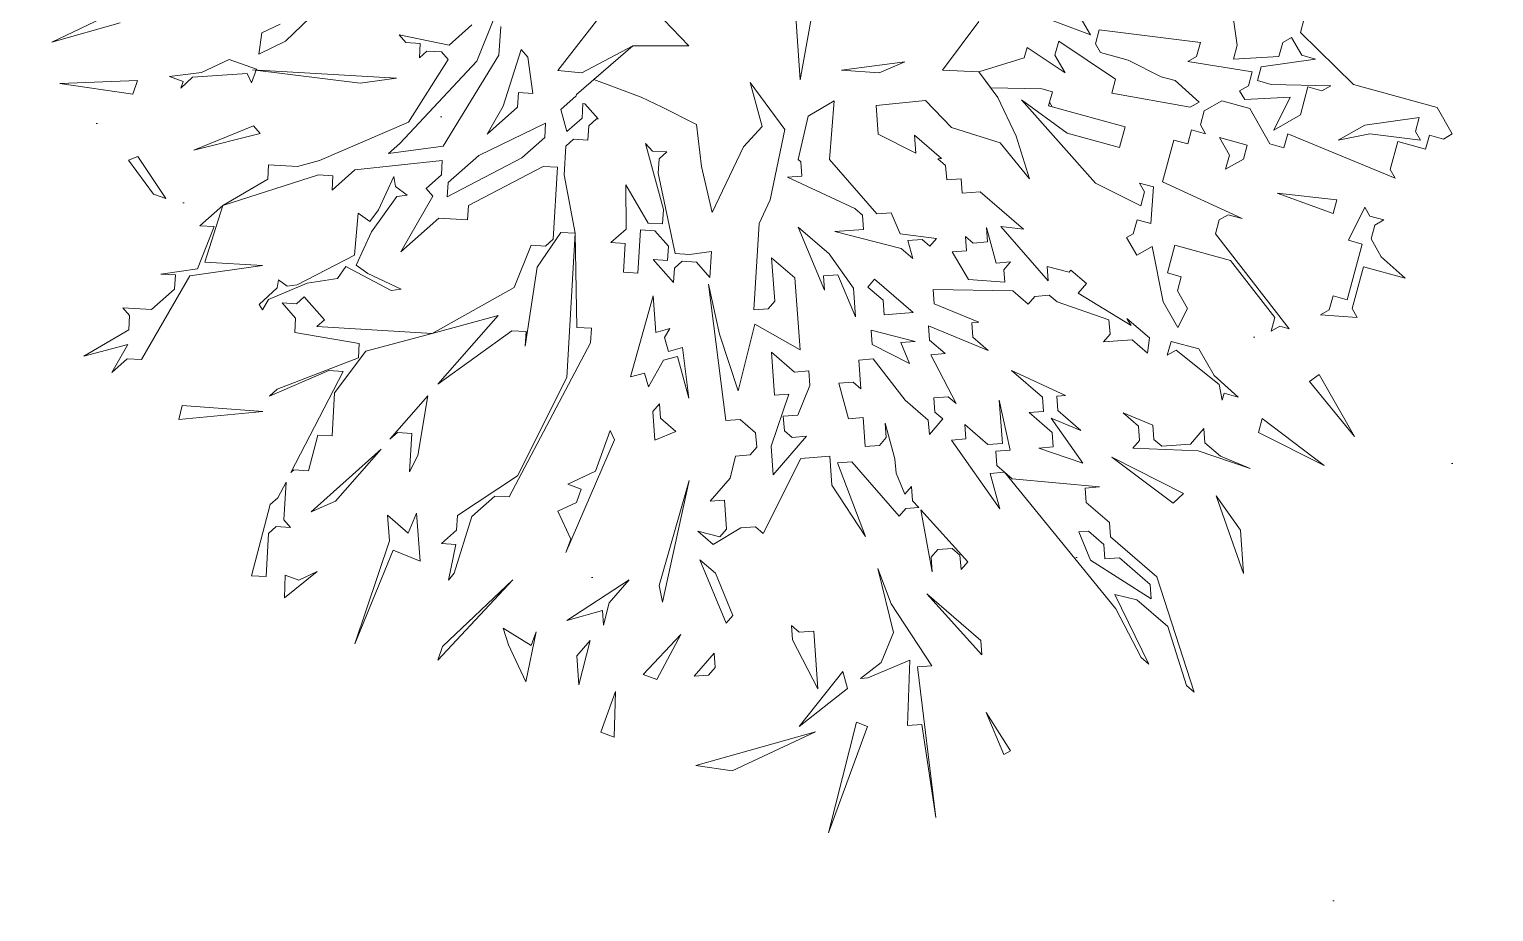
# Model space of a CAD drawing. Header units: millimetres. Extents: x -38151500 to -27467627, y -20617104 to -20349562.
# Drawn here: x -32393783 to -32392596, y -20491915 to -20491200 of the extents above; entities that cross this region are included whole.
import ezdxf

# ---------------------------------------------------------------- set-up
doc = ezdxf.new("R2010")
doc.units = ezdxf.units.MM
doc.header["$MEASUREMENT"] = 0
doc.layers.add('Новый_ГП_озеленение_газон_Ном._пера__74', color=74, linetype='Continuous', lineweight=20)
doc.layers.add('Новый_ГП_озеленение_кустарники_Ном._пера__10', color=7, linetype='Continuous', lineweight=5, true_color=0x616d3a)
pattern_1 = [(37.5, (5709271.23, 0), (-24.0004694, 734.119856), [0, -579.12, 0, -647.7, 0, -619.125]), (7.5, (5709271.2, 0), (674.284925, 1075.23765), [0, -312.42, 0, -521.97, 0, -200.025]), (327.5, (5708802.6, 0), (1186.488555, 2.155777), [0, -190.5, 0, -685.8, 0, -895.35]), (317.5, (5708802.6, 0), (1145.334679, 334.393985), [0, -95.25, 0, -449.58, 0, -514.35])]

msp = doc.modelspace()

# ---------------------------------------------------------------- hatches: boundary and pattern name
at = {"layer": 'Новый_ГП_озеленение_газон_Ном._пера__74', "linetype": 'Continuous', "lineweight": 20}
h = msp.add_hatch(dxfattribs=at)
h.set_pattern_fill('AR_SAND_0005', color=74, style=0, pattern_type=2)
h.set_pattern_definition(pattern_1)
h.paths.add_polyline_path([(-32398350.35, -20497367.72), (-32396559.02, -20498487.23), (-32385931.21, -20481480.46), (-32389482.56, -20479260.77), (-32391580.09, -20482659.05), (-32389868.85, -20483779.86)])
h = msp.add_hatch(dxfattribs=at)
h.set_pattern_fill('AR_SAND_0005', color=74, style=0, pattern_type=2)
h.set_pattern_definition(pattern_1)
h.paths.add_polyline_path([(-32399843.27, -20499759.47), (-32400546.81, -20500886.58), (-32376306.25, -20516314.19), (-32376128.16, -20516022.78), (-32367023.74, -20503608.39), (-32369114.56, -20502301.71, -0.3182453), (-32373938.91, -20505219.97, -0.0136448), (-32376453.02, -20505175.46, 0.258872), (-32380779.38, -20507125.97, -0.3493763), (-32386844.9, -20507972.13, -0.1724048), (-32392006.42, -20500598.54, -0.0780291), (-32392242.85, -20497436.84, -0.2668386), (-32389829.69, -20493744.62, -0.0041241), (-32387722.3, -20492991.46, 0.3045295), (-32386935.14, -20491985.23, -0.0082483), (-32387037.3, -20491100.93), (-32389717.06, -20489426.28), (-32395713.89, -20499021.83), (-32394834.76, -20499571.23), (-32396318.37, -20501945.51)])

# ---------------------------------------------------------------- linework, layer by layer
at = {"layer": 'Новый_ГП_озеленение_кустарники_Ном._пера__10', "color": 77, "lineweight": 5, "true_color": 0x616d3a}
for p, q in [((-32392803.59, -20491213.12), (-32392809.71, -20491168.99)), ((-32393575.13, -20491209.96), (-32393542.11, -20491178.26)), ((-32393313.61, -20491181.14), (-32393354.29, -20491233.58)), ((-32392922.6, -20491204.81), (-32392983.12, -20491182.18)), ((-32393712.47, -20491185.88), (-32393764.78, -20491210.72)), ((-32393764.78, -20491210.72), (-32393709.31, -20491194.98)), ((-32393579.47, -20491196), (-32393594.42, -20491203.09)), ((-32393442.62, -20491213.12), (-32393424.08, -20491196.63)), ((-32393406.22, -20491191.82), (-32393419.95, -20491226.17)), ((-32393248.15, -20491213.55), (-32393275.08, -20491185.63)), ((-32393157.84, -20491241.11), (-32393161.81, -20491186.49)), ((-32393148.88, -20491191.83), (-32393157.84, -20491241.11)), ((-32393012.98, -20491193.94), (-32393042.48, -20491233.45)), ((-32392930.8, -20491190.44), (-32392922.6, -20491204.81)), ((-32392749.19, -20491191.62), (-32392752.28, -20491202.9)), ((-32393594.42, -20491203.09), (-32393596.93, -20491220.31)), ((-32393477.66, -20491211.06), (-32393483.16, -20491204.88)), ((-32393483.16, -20491204.88), (-32393442.62, -20491213.12)), ((-32393402.09, -20491221.36), (-32393400.72, -20491198.01)), ((-32392918.5, -20491211.99), (-32392915.41, -20491200.71)), ((-32392915.41, -20491200.71), (-32392833.34, -20491211.04)), ((-32392759.46, -20491207), (-32392766.65, -20491211.1)), ((-32392751.27, -20491221.37), (-32392759.46, -20491207)), ((-32392752.28, -20491202.9), (-32392709.22, -20491245)), ((-32393596.93, -20491220.31), (-32393575.13, -20491209.96)), ((-32393465.98, -20491211.75), (-32393477.66, -20491211.06)), ((-32393466.67, -20491223.43), (-32393465.98, -20491211.75)), ((-32393460.48, -20491217.93), (-32393466.67, -20491223.43)), ((-32393448.81, -20491218.62), (-32393460.48, -20491217.93)), ((-32393443.31, -20491224.8), (-32393448.81, -20491218.62)), ((-32393384.23, -20491216.55), (-32393398.66, -20491262.58)), ((-32393378.74, -20491222.73), (-32393384.23, -20491216.55)), ((-32393293.59, -20491213.64), (-32393339.26, -20491253.13)), ((-32393334.82, -20491235.5), (-32393293.59, -20491213.64)), ((-32393325.21, -20491240.98), (-32393293.59, -20491213.64)), ((-32393293.59, -20491213.64), (-32393248.15, -20491213.55)), ((-32392976.23, -20491223.49), (-32392973.91, -20491215.03)), ((-32392973.91, -20491215.03), (-32392943.15, -20491235.57)), ((-32392951.34, -20491221.2), (-32392948.26, -20491209.92)), ((-32392948.26, -20491209.92), (-32392902.11, -20491240.74)), ((-32392914.4, -20491219.18), (-32392918.5, -20491211.99)), ((-32392891.84, -20491225.35), (-32392914.4, -20491219.18)), ((-32392833.34, -20491211.04), (-32392836.43, -20491222.32)), ((-32392806.68, -20491224.4), (-32392803.59, -20491213.12)), ((-32392766.65, -20491211.1), (-32392769.74, -20491222.38)), ((-32393620.76, -20491224.76), (-32393643.18, -20491235.4)), ((-32393598.72, -20491232.61), (-32393620.76, -20491224.76)), ((-32393602.65, -20491243.63), (-32393598.72, -20491232.61)), ((-32393419.95, -20491226.17), (-32393482.46, -20491292.81)), ((-32393475.59, -20491275.64), (-32393443.31, -20491224.8)), ((-32393447.43, -20491294.87), (-32393402.09, -20491221.36)), ((-32393374.61, -20491252.27), (-32393378.74, -20491222.73)), ((-32393124.31, -20491233.39), (-32393072.92, -20491226.76)), ((-32393072.92, -20491226.76), (-32393093.9, -20491235.49)), ((-32393013, -20491234.79), (-32392976.23, -20491223.49)), ((-32392943.15, -20491235.57), (-32392951.34, -20491221.2)), ((-32392865.17, -20491238.72), (-32392891.84, -20491225.35)), ((-32392836.43, -20491222.32), (-32392843.61, -20491226.42)), ((-32392843.61, -20491226.42), (-32392791.29, -20491234.67)), ((-32392769.74, -20491222.38), (-32392806.68, -20491224.4)), ((-32392787.2, -20491241.86), (-32392784.11, -20491230.58)), ((-32392784.11, -20491230.58), (-32392739.98, -20491224.46)), ((-32392739.98, -20491224.46), (-32392751.27, -20491221.37)), ((-32393695.11, -20491241.74), (-32393758.06, -20491244.16)), ((-32393758.06, -20491244.16), (-32393699.04, -20491252.76)), ((-32393699.04, -20491252.76), (-32393695.11, -20491241.74)), ((-32393643.18, -20491235.4), (-32393669.15, -20491238.57)), ((-32393669.15, -20491238.57), (-32393658.13, -20491242.5)), ((-32393660.09, -20491248.01), (-32393650.65, -20491238.95)), ((-32393658.13, -20491242.5), (-32393660.09, -20491248.01)), ((-32393650.65, -20491238.95), (-32393606.19, -20491236.15)), ((-32393606.19, -20491236.15), (-32393602.65, -20491243.63)), ((-32393514.75, -20491244.04), (-32393602, -20491233.05)), ((-32393602, -20491233.05), (-32393485.21, -20491239.92)), ((-32393485.21, -20491239.92), (-32393514.75, -20491244.04)), ((-32393354.29, -20491233.58), (-32393334.82, -20491235.5)), ((-32393286.95, -20491255.23), (-32393325.21, -20491240.98)), ((-32393170.45, -20491281.61), (-32393198.53, -20491243.39)), ((-32393198.53, -20491243.39), (-32393188.6, -20491278.95)), ((-32393093.9, -20491235.49), (-32393124.31, -20491233.39)), ((-32393042.48, -20491233.45), (-32393013, -20491234.79)), ((-32393003.42, -20491247.67), (-32393013, -20491234.79)), ((-32393013, -20491234.79), (-32392997.54, -20491255.58)), ((-32392902.11, -20491240.74), (-32392905.2, -20491252.02)), ((-32392853.89, -20491241.8), (-32392865.17, -20491238.72)), ((-32392834.41, -20491259.26), (-32392853.89, -20491241.8)), ((-32392791.29, -20491234.67), (-32392794.38, -20491245.96)), ((-32392775.91, -20491244.95), (-32392787.2, -20491241.86)), ((-32393386.98, -20491263.27), (-32393386.29, -20491251.59)), ((-32393386.29, -20491251.59), (-32393374.61, -20491252.27)), ((-32393339.58, -20491254.33), (-32393351.94, -20491265.32)), ((-32393339.26, -20491253.13), (-32393339.58, -20491254.33)), ((-32393269.92, -20491263.45), (-32393286.95, -20491255.23)), ((-32392961.88, -20491248.64), (-32393003.42, -20491247.67)), ((-32392997.54, -20491255.58), (-32392982.81, -20491286.88)), ((-32392953.42, -20491250.95), (-32392961.88, -20491248.64)), ((-32392955.74, -20491259.42), (-32392953.42, -20491250.95)), ((-32392905.2, -20491252.02), (-32392841.59, -20491263.36)), ((-32392794.38, -20491245.96), (-32392801.57, -20491250.06)), ((-32392801.57, -20491250.06), (-32392797.47, -20491257.24)), ((-32392797.47, -20491257.24), (-32392760.53, -20491255.22)), ((-32392727.69, -20491246.01), (-32392775.91, -20491244.95)), ((-32392760.53, -20491255.22), (-32392773.89, -20491281.89)), ((-32392752.33, -20491269.59), (-32392746.16, -20491247.02)), ((-32392746.16, -20491247.02), (-32392734.87, -20491250.11)), ((-32392734.87, -20491250.11), (-32392727.69, -20491246.01)), ((-32392709.22, -20491245), (-32392641.52, -20491263.53)), ((-32393398.66, -20491262.58), (-32393411.71, -20491285.25)), ((-32393411.71, -20491285.25), (-32393386.98, -20491263.27)), ((-32393351.94, -20491265.32), (-32393347.13, -20491283.19)), ((-32393334.77, -20491272.19), (-32393334.08, -20491260.51)), ((-32393334.08, -20491260.51), (-32393332.62, -20491260.6)), ((-32393332.62, -20491260.6), (-32393321.63, -20491272.96)), ((-32393242.01, -20491277.36), (-32393269.92, -20491263.45)), ((-32393130.31, -20491258.33), (-32393151.43, -20491270.58)), ((-32393134.16, -20491305.85), (-32393130.31, -20491258.33)), ((-32393056.15, -20491257.85), (-32393096.35, -20491261.99)), ((-32393096.35, -20491261.99), (-32393094.62, -20491285.32)), ((-32393035.13, -20491279.73), (-32393056.15, -20491257.85)), ((-32392918.34, -20491324.99), (-32392978.33, -20491257.57)), ((-32392978.33, -20491257.57), (-32392941.39, -20491284.57)), ((-32392956.51, -20491262.24), (-32392955.74, -20491259.42)), ((-32392953.69, -20491263.01), (-32392956.51, -20491262.24)), ((-32392953.69, -20491263.01), (-32392955.74, -20491259.42)), ((-32392955.74, -20491259.42), (-32392953.69, -20491263.01)), ((-32392894.45, -20491279.22), (-32392953.69, -20491263.01)), ((-32392841.59, -20491263.36), (-32392834.41, -20491259.26)), ((-32392830.31, -20491266.45), (-32392833.4, -20491277.73)), ((-32392815.94, -20491258.25), (-32392830.31, -20491266.45)), ((-32392793.37, -20491264.43), (-32392815.94, -20491258.25)), ((-32392776.98, -20491293.17), (-32392793.37, -20491264.43)), ((-32392641.52, -20491263.53), (-32392629.22, -20491285.09)), ((-32393649.62, -20491298.24), (-32393601.18, -20491278.48)), ((-32393601.18, -20491278.48), (-32393595.79, -20491284.76)), ((-32393547.72, -20491306.56), (-32393475.59, -20491275.64)), ((-32393364.31, -20491276.32), (-32393418.57, -20491302.43)), ((-32393364.99, -20491288), (-32393364.31, -20491276.32)), ((-32393347.13, -20491283.19), (-32393334.77, -20491272.19)), ((-32393329.27, -20491278.38), (-32393329.96, -20491290.05)), ((-32393323.09, -20491272.88), (-32393329.27, -20491278.38)), ((-32393321.63, -20491272.96), (-32393323.09, -20491272.88)), ((-32393238.03, -20491311.44), (-32393242.01, -20491277.36)), ((-32393188.6, -20491278.95), (-32393203.83, -20491295.5)), ((-32393151.43, -20491270.58), (-32393159.58, -20491305.77)), ((-32392995.86, -20491292.31), (-32393035.13, -20491279.73)), ((-32392899.08, -20491296.15), (-32392894.45, -20491279.22)), ((-32392833.4, -20491277.73), (-32392829.3, -20491284.92)), ((-32392773.89, -20491281.89), (-32392752.33, -20491269.59)), ((-32392700.01, -20491277.84), (-32392721.57, -20491290.14)), ((-32392655.89, -20491271.73), (-32392700.01, -20491277.84)), ((-32392658.98, -20491283.01), (-32392655.89, -20491271.73)), ((-32393595.79, -20491284.76), (-32393649.62, -20491298.24)), ((-32393383.54, -20491304.48), (-32393364.99, -20491288)), ((-32393341.64, -20491289.37), (-32393347.82, -20491294.86)), ((-32393329.96, -20491290.05), (-32393341.64, -20491289.37)), ((-32393182.11, -20491338.54), (-32393170.45, -20491281.61)), ((-32393094.62, -20491285.32), (-32393064.16, -20491300.66)), ((-32393064.16, -20491300.66), (-32393065.24, -20491286.08)), ((-32393065.24, -20491286.08), (-32393043.31, -20491304.99)), ((-32392982.81, -20491286.88), (-32392971.83, -20491321.45)), ((-32392941.39, -20491284.57), (-32392899.08, -20491296.15)), ((-32392854.95, -20491290.03), (-32392864.22, -20491323.88)), ((-32392843.67, -20491293.11), (-32392854.95, -20491290.03)), ((-32392840.58, -20491281.83), (-32392843.67, -20491293.11)), ((-32392829.3, -20491284.92), (-32392840.58, -20491281.83)), ((-32392809.82, -20491302.38), (-32392818.02, -20491288.01)), ((-32392818.02, -20491288.01), (-32392795.45, -20491294.18)), ((-32392762.61, -20491284.97), (-32392765.69, -20491296.26)), ((-32392675.42, -20491320.96), (-32392762.61, -20491284.97)), ((-32392721.57, -20491290.14), (-32392695.92, -20491285.03)), ((-32392695.92, -20491285.03), (-32392654.88, -20491290.2)), ((-32392673.35, -20491291.21), (-32392679.52, -20491313.77)), ((-32392650.78, -20491297.38), (-32392673.35, -20491291.21)), ((-32392654.88, -20491290.2), (-32392658.98, -20491283.01)), ((-32392647.69, -20491286.1), (-32392650.78, -20491297.38)), ((-32392636.41, -20491289.19), (-32392647.69, -20491286.1)), ((-32392629.22, -20491285.09), (-32392636.41, -20491289.19)), ((-32393702.61, -20491306.42), (-32393694.97, -20491303.24)), ((-32393694.97, -20491303.24), (-32393672.33, -20491337.33)), ((-32393482.46, -20491292.81), (-32393491.74, -20491301.06)), ((-32393491.74, -20491301.06), (-32393447.43, -20491294.87)), ((-32393418.57, -20491302.43), (-32393443.3, -20491324.41)), ((-32393347.82, -20491294.86), (-32393349.19, -20491318.22)), ((-32393268.81, -20491346.38), (-32393283.24, -20491292.8)), ((-32393283.24, -20491292.8), (-32393277.75, -20491298.98)), ((-32393277.75, -20491298.98), (-32393266.07, -20491299.67)), ((-32393266.07, -20491299.67), (-32393272.25, -20491305.16)), ((-32393203.83, -20491295.5), (-32393229.35, -20491348.66)), ((-32392971.83, -20491321.45), (-32392995.86, -20491292.31)), ((-32392812.91, -20491313.66), (-32392809.82, -20491302.38)), ((-32392795.45, -20491294.18), (-32392798.54, -20491305.46)), ((-32392765.69, -20491296.26), (-32392776.98, -20491293.17)), ((-32393682.26, -20491333.78), (-32393702.61, -20491306.42)), ((-32393589.63, -20491321.67), (-32393588.94, -20491309.99)), ((-32393588.94, -20491309.99), (-32393565.58, -20491311.37)), ((-32393565.58, -20491311.37), (-32393547.72, -20491306.56)), ((-32393518.87, -20491314.11), (-32393537.42, -20491330.6)), ((-32393448.11, -20491306.55), (-32393518.87, -20491314.11)), ((-32393448.8, -20491318.23), (-32393448.11, -20491306.55)), ((-32393443.99, -20491336.09), (-32393383.54, -20491304.48)), ((-32393366.36, -20491311.35), (-32393426.81, -20491342.96)), ((-32393354.69, -20491312.04), (-32393366.36, -20491311.35)), ((-32393358.12, -20491370.43), (-32393354.69, -20491312.04)), ((-32393272.25, -20491305.16), (-32393272.94, -20491316.84)), ((-32393229.35, -20491348.66), (-32393238.03, -20491311.44)), ((-32393159.58, -20491305.77), (-32393157.49, -20491307.57)), ((-32393157.49, -20491307.57), (-32393156.63, -20491319.24)), ((-32393095.7, -20491349.92), (-32393134.16, -20491305.85)), ((-32393043.31, -20491304.99), (-32393046.23, -20491305.2)), ((-32393046.23, -20491305.2), (-32393039.96, -20491310.6)), ((-32393039.96, -20491310.6), (-32393039.1, -20491322.27)), ((-32392798.54, -20491305.46), (-32392812.91, -20491313.66)), ((-32392679.52, -20491313.77), (-32392675.42, -20491320.96)), ((-32393548.41, -20491318.23), (-32393626.03, -20491342.97)), ((-32393626.03, -20491342.97), (-32393589.63, -20491321.67)), ((-32393536.73, -20491318.92), (-32393548.41, -20491318.23)), ((-32393537.42, -20491330.6), (-32393536.73, -20491318.92)), ((-32393499.89, -20491346.65), (-32393487.4, -20491319.56)), ((-32393487.4, -20491319.56), (-32393486.11, -20491327.74)), ((-32393461.16, -20491329.22), (-32393448.8, -20491318.23)), ((-32393443.3, -20491324.41), (-32393443.99, -20491336.09)), ((-32393349.19, -20491318.22), (-32393340.26, -20491365.62)), ((-32393299.32, -20491326.36), (-32393281.18, -20491357.37)), ((-32393299.04, -20491362.18), (-32393299.32, -20491326.36)), ((-32393272.94, -20491316.84), (-32393259.19, -20491382.1)), ((-32393156.63, -20491319.24), (-32393168.3, -20491320.1)), ((-32393168.3, -20491320.1), (-32393113.64, -20491345.38)), ((-32393039.1, -20491322.27), (-32393027.43, -20491321.41)), ((-32393027.43, -20491321.41), (-32393026.57, -20491333.07)), ((-32392881.68, -20491343.36), (-32392918.34, -20491324.99)), ((-32392871.4, -20491327.98), (-32392882.69, -20491324.89)), ((-32392882.69, -20491324.89), (-32392878.59, -20491332.07)), ((-32392864.22, -20491323.88), (-32392799.6, -20491353.69)), ((-32393672.33, -20491337.33), (-32393682.26, -20491333.78)), ((-32393484.83, -20491335.91), (-32393505.49, -20491364.28)), ((-32393486.11, -20491327.74), (-32393476.66, -20491334.62)), ((-32393476.66, -20491334.62), (-32393484.83, -20491335.91)), ((-32393481.77, -20491380.74), (-32393455.67, -20491335.4)), ((-32393455.67, -20491335.4), (-32393461.16, -20491329.22)), ((-32393191.17, -20491357.77), (-32393182.11, -20491338.54)), ((-32393026.57, -20491333.07), (-32393011.98, -20491332)), ((-32393011.98, -20491332), (-32392976.74, -20491362.38)), ((-32392878.59, -20491332.07), (-32392881.68, -20491343.36)), ((-32392873.48, -20491357.73), (-32392871.4, -20491327.98)), ((-32392725.72, -20491349.65), (-32392771.25, -20491333.14)), ((-32392771.25, -20491333.14), (-32392722.64, -20491338.36)), ((-32392722.64, -20491338.36), (-32392725.72, -20491349.65)), ((-32393644.58, -20491359.46), (-32393626.03, -20491342.97)), ((-32393626.03, -20491342.97), (-32393640.46, -20491389)), ((-32393519.27, -20491383.19), (-32393516.23, -20491349.22)), ((-32393516.23, -20491349.22), (-32393506.78, -20491356.1)), ((-32393506.78, -20491356.1), (-32393499.89, -20491346.65)), ((-32393426.81, -20491342.96), (-32393427.5, -20491354.64)), ((-32393269.5, -20491358.06), (-32393268.81, -20491346.38)), ((-32393113.64, -20491345.38), (-32393107.37, -20491350.78)), ((-32393107.37, -20491350.78), (-32393106.51, -20491362.45)), ((-32393084.04, -20491349.06), (-32393095.7, -20491349.92)), ((-32393076.91, -20491366.13), (-32393084.04, -20491349.06)), ((-32392810.89, -20491350.6), (-32392818.07, -20491354.7)), ((-32392799.6, -20491353.69), (-32392810.89, -20491350.6)), ((-32392713.43, -20491371.2), (-32392700.07, -20491344.54)), ((-32392700.07, -20491344.54), (-32392695.97, -20491351.72)), ((-32393646.64, -20491394.49), (-32393632.9, -20491360.15)), ((-32393632.9, -20491360.15), (-32393644.58, -20491359.46)), ((-32393450.86, -20491353.26), (-32393481.77, -20491380.74)), ((-32393427.5, -20491354.64), (-32393450.86, -20491353.26)), ((-32393311.4, -20491373.17), (-32393299.04, -20491362.18)), ((-32393287.36, -20491362.87), (-32393289.42, -20491397.9)), ((-32393275.68, -20491363.55), (-32393287.36, -20491362.87)), ((-32393281.18, -20491357.37), (-32393269.5, -20491358.06)), ((-32393195.52, -20491427.69), (-32393191.17, -20491357.77)), ((-32393134.38, -20491382.11), (-32393159.44, -20491360.5)), ((-32393159.44, -20491360.5), (-32393138.05, -20491411.71)), ((-32393106.51, -20491362.45), (-32393129.84, -20491364.18)), ((-32392998.92, -20491389.68), (-32393006.91, -20491360.95)), ((-32393006.91, -20491360.95), (-32393006.05, -20491372.61)), ((-32392976.74, -20491362.38), (-32392995.24, -20491360.08)), ((-32392995.24, -20491360.08), (-32392956.79, -20491404.16)), ((-32392887.85, -20491365.92), (-32392884.76, -20491354.64)), ((-32392884.76, -20491354.64), (-32392873.48, -20491357.73)), ((-32392818.07, -20491354.7), (-32392821.16, -20491365.98)), ((-32392695.97, -20491351.72), (-32392684.69, -20491354.81)), ((-32392691.87, -20491358.91), (-32392694.96, -20491370.19)), ((-32392684.69, -20491354.81), (-32392691.87, -20491358.91)), ((-32393505.49, -20491364.28), (-32393517.98, -20491391.36)), ((-32393351.93, -20491364.93), (-32393371.17, -20491393.1)), ((-32393364.3, -20491375.93), (-32393358.12, -20491370.43)), ((-32393340.26, -20491365.62), (-32393351.93, -20491364.93)), ((-32393347.12, -20491482.4), (-32393340.26, -20491365.62)), ((-32393340.26, -20491365.62), (-32393338.88, -20491441.87)), ((-32393299.72, -20491373.86), (-32393311.4, -20491373.17)), ((-32393301.1, -20491397.22), (-32393299.72, -20491373.86)), ((-32393264.69, -20491375.92), (-32393275.68, -20491363.55)), ((-32393129.84, -20491364.18), (-32393076.05, -20491377.79)), ((-32393047.31, -20491369.8), (-32393076.91, -20491366.13)), ((-32393070.64, -20491371.53), (-32393058.98, -20491370.66)), ((-32393066.65, -20491385.9), (-32393070.64, -20491371.53)), ((-32393058.98, -20491370.66), (-32393052.71, -20491376.07)), ((-32393052.71, -20491376.07), (-32393047.31, -20491369.8)), ((-32393017.71, -20491373.48), (-32393023.98, -20491368.07)), ((-32393023.98, -20491368.07), (-32393023.11, -20491379.74)), ((-32393006.05, -20491372.61), (-32393017.71, -20491373.48)), ((-32392893.24, -20491369), (-32392887.85, -20491365.92)), ((-32392885.04, -20491383.37), (-32392893.24, -20491369)), ((-32392854, -20491375.19), (-32392860.18, -20491397.76)), ((-32392808.87, -20491387.54), (-32392854, -20491375.19)), ((-32392821.16, -20491365.98), (-32392761.37, -20491442.98)), ((-32392714.5, -20491419.43), (-32392702.15, -20491374.29)), ((-32392702.15, -20491374.29), (-32392713.43, -20491371.2)), ((-32392694.96, -20491370.19), (-32392686.77, -20491384.56)), ((-32393565.73, -20491407.24), (-32393519.27, -20491383.19)), ((-32393389.71, -20491409.59), (-32393375.98, -20491375.24)), ((-32393375.98, -20491375.24), (-32393364.3, -20491375.93)), ((-32393260.57, -20491405.46), (-32393277.05, -20491386.91)), ((-32393277.05, -20491386.91), (-32393265.38, -20491387.6)), ((-32393265.38, -20491387.6), (-32393264.69, -20491375.92)), ((-32393259.19, -20491382.1), (-32393247.51, -20491382.79)), ((-32393247.51, -20491382.79), (-32393229.79, -20491380.31)), ((-32393229.79, -20491380.31), (-32393231.03, -20491401.33)), ((-32393162.25, -20491401.77), (-32393181.05, -20491385.56)), ((-32393181.05, -20491385.56), (-32393178.46, -20491420.56)), ((-32393114.72, -20491409.98), (-32393134.38, -20491382.11)), ((-32393076.05, -20491377.79), (-32393066.65, -20491385.9)), ((-32393023.11, -20491379.74), (-32393034.78, -20491380.6)), ((-32393034.78, -20491380.6), (-32393021.39, -20491403.07)), ((-32392872.47, -20491376.2), (-32392885.04, -20491383.37)), ((-32392863.53, -20491421.09), (-32392872.47, -20491376.2)), ((-32392686.77, -20491384.56), (-32392667.29, -20491402.02)), ((-32393676.18, -20491398.62), (-32393646.64, -20491394.49)), ((-32393664.5, -20491399.3), (-32393676.18, -20491398.62)), ((-32393593.74, -20491391.74), (-32393652.82, -20491399.99)), ((-32393640.46, -20491389), (-32393593.74, -20491391.74)), ((-32393526.16, -20491392.64), (-32393533.04, -20491402.1)), ((-32393489.62, -20491412.02), (-32393526.16, -20491392.64)), ((-32393517.98, -20491391.36), (-32393508.53, -20491398.25)), ((-32393508.53, -20491398.25), (-32393481.44, -20491410.74)), ((-32393371.17, -20491393.1), (-32393380.78, -20491456.99)), ((-32393289.42, -20491397.9), (-32393301.1, -20491397.22)), ((-32393259.88, -20491393.78), (-32393260.57, -20491405.46)), ((-32393253.7, -20491388.28), (-32393259.88, -20491393.78)), ((-32393242.02, -20491388.97), (-32393253.7, -20491388.28)), ((-32393231.03, -20491401.33), (-32393242.02, -20491388.97)), ((-32392987.25, -20491388.82), (-32392998.92, -20491389.68)), ((-32392992.65, -20491395.08), (-32392987.25, -20491388.82)), ((-32392991.91, -20491405.08), (-32392992.65, -20491395.08)), ((-32392956.79, -20491404.16), (-32392957.65, -20491392.49)), ((-32392957.65, -20491392.49), (-32392939.72, -20491397.03)), ((-32392939.72, -20491397.03), (-32392938.37, -20491395.46)), ((-32392938.37, -20491395.46), (-32392925.84, -20491406.27)), ((-32392860.18, -20491397.76), (-32392848.89, -20491400.84)), ((-32392772.99, -20491433.74), (-32392808.87, -20491387.54)), ((-32392701.14, -20491392.76), (-32392710.4, -20491426.61)), ((-32392667.29, -20491402.02), (-32392701.14, -20491392.76)), ((-32393652.82, -20491399.99), (-32393691.97, -20491468)), ((-32393665.19, -20491410.98), (-32393664.5, -20491399.3)), ((-32393596.65, -20491423.22), (-32393582.07, -20491409.8)), ((-32393557.56, -20491405.95), (-32393588.96, -20491419.26)), ((-32393582.07, -20491409.8), (-32393580.99, -20491403.35)), ((-32393580.99, -20491403.35), (-32393573.9, -20491408.52)), ((-32393573.9, -20491408.52), (-32393565.73, -20491407.24)), ((-32393533.04, -20491402.1), (-32393557.56, -20491405.95)), ((-32393481.44, -20491410.74), (-32393489.62, -20491412.02)), ((-32393456.35, -20491446.69), (-32393389.71, -20491409.59)), ((-32393218.22, -20491517.35), (-32393232.25, -20491406.95)), ((-32393232.25, -20491406.95), (-32393223.4, -20491447.35)), ((-32393157.93, -20491460.1), (-32393162.25, -20491401.77)), ((-32393138.92, -20491400.04), (-32393127.25, -20491399.18)), ((-32393138.05, -20491411.71), (-32393138.92, -20491400.04)), ((-32393127.25, -20491399.18), (-32393112.99, -20491433.31)), ((-32393112.99, -20491433.31), (-32393114.72, -20491409.98)), ((-32393097.65, -20491402.85), (-32393103.05, -20491409.12)), ((-32393103.05, -20491409.12), (-32393090.52, -20491419.92)), ((-32393066.33, -20491429.86), (-32393097.65, -20491402.85)), ((-32393021.39, -20491403.07), (-32392991.91, -20491405.08)), ((-32392925.84, -20491406.27), (-32392932.59, -20491414.1)), ((-32392848.89, -20491400.84), (-32392851.98, -20491412.13)), ((-32393683.73, -20491427.47), (-32393665.19, -20491410.98)), ((-32393588.96, -20491419.26), (-32393593.72, -20491427.59)), ((-32393566.95, -20491434.33), (-32393577.94, -20491421.97)), ((-32393577.94, -20491421.97), (-32393566.26, -20491422.65)), ((-32393566.26, -20491422.65), (-32393560.08, -20491417.16)), ((-32393560.08, -20491417.16), (-32393543.59, -20491435.71)), ((-32393277.14, -20491416.23), (-32393295.36, -20491481.97)), ((-32393274.98, -20491445.98), (-32393277.14, -20491416.23)), ((-32393178.46, -20491420.56), (-32393183.86, -20491426.83)), ((-32393090.52, -20491419.92), (-32393089.66, -20491431.59)), ((-32392985.52, -20491412.15), (-32393050.12, -20491411.07)), ((-32393050.12, -20491411.07), (-32393049.26, -20491422.73)), ((-32392972.99, -20491422.95), (-32392985.52, -20491412.15)), ((-32392967.59, -20491416.69), (-32392972.99, -20491422.95)), ((-32392955.93, -20491415.83), (-32392967.59, -20491416.69)), ((-32392949.66, -20491421.23), (-32392955.93, -20491415.83)), ((-32392907.53, -20491435.71), (-32392949.66, -20491421.23)), ((-32392932.59, -20491414.1), (-32392889.6, -20491440.24)), ((-32392851.58, -20491442.05), (-32392863.53, -20491421.09)), ((-32392851.98, -20491412.13), (-32392843.78, -20491426.5)), ((-32392728.87, -20491427.62), (-32392725.78, -20491416.34)), ((-32392725.78, -20491416.34), (-32392714.5, -20491419.43)), ((-32393701.59, -20491432.28), (-32393707.09, -20491426.1)), ((-32393707.09, -20491426.1), (-32393683.73, -20491427.47)), ((-32393702.28, -20491443.96), (-32393701.59, -20491432.28)), ((-32393593.72, -20491427.59), (-32393596.65, -20491423.22)), ((-32393567.64, -20491446.01), (-32393566.95, -20491434.33)), ((-32393402.76, -20491432.26), (-32393456.35, -20491446.69)), ((-32393451.61, -20491487.98), (-32393402.76, -20491432.26)), ((-32393183.86, -20491426.83), (-32393195.52, -20491427.69)), ((-32393089.66, -20491431.59), (-32393066.33, -20491429.86)), ((-32393049.26, -20491422.73), (-32393012.96, -20491437.64)), ((-32392843.78, -20491426.5), (-32392851.58, -20491442.05)), ((-32392776.08, -20491445.02), (-32392772.99, -20491433.74)), ((-32392736.05, -20491431.72), (-32392728.87, -20491427.62)), ((-32392706.3, -20491433.8), (-32392736.05, -20491431.72)), ((-32392710.4, -20491426.61), (-32392706.3, -20491433.8)), ((-32393738.69, -20491465.26), (-32393702.28, -20491443.96)), ((-32393515.43, -20491454.94), (-32393567.64, -20491446.01)), ((-32393543.59, -20491435.71), (-32393549.77, -20491441.2)), ((-32393549.77, -20491441.2), (-32393456.35, -20491446.69)), ((-32393391.77, -20491444.62), (-32393451.61, -20491487.98)), ((-32393380.09, -20491445.31), (-32393391.77, -20491444.62)), ((-32393380.78, -20491456.99), (-32393380.09, -20491445.31)), ((-32393338.88, -20491441.87), (-32393327.2, -20491442.56)), ((-32393327.2, -20491442.56), (-32393327.88, -20491454.24)), ((-32393263.7, -20491442.86), (-32393274.98, -20491445.98)), ((-32393267.78, -20491450.06), (-32393263.7, -20491442.86)), ((-32393208.28, -20491493.15), (-32393194.66, -20491439.36)), ((-32393194.66, -20491439.36), (-32393157.93, -20491460.1)), ((-32393064.6, -20491453.19), (-32393100.46, -20491444.12)), ((-32393100.46, -20491444.12), (-32393099.6, -20491455.78)), ((-32393005.4, -20491460.54), (-32393053.8, -20491440.66)), ((-32393053.8, -20491440.66), (-32393052.93, -20491452.33)), ((-32393012.96, -20491437.64), (-32393018.8, -20491438.07)), ((-32393018.8, -20491438.07), (-32393017.93, -20491449.74)), ((-32392906.67, -20491447.37), (-32392907.53, -20491435.71)), ((-32392889.6, -20491440.24), (-32392892.95, -20491434.63)), ((-32392892.95, -20491434.63), (-32392874.68, -20491450.38)), ((-32392768.9, -20491440.93), (-32392776.08, -20491445.02)), ((-32392761.37, -20491442.98), (-32392768.9, -20491440.93)), ((-32393702.97, -20491455.64), (-32393738.69, -20491465.26)), ((-32393716.02, -20491478.31), (-32393702.97, -20491455.64)), ((-32393516.11, -20491466.62), (-32393515.43, -20491454.94)), ((-32393456.35, -20491446.69), (-32393509.93, -20491461.12)), ((-32393327.88, -20491454.24), (-32393393.82, -20491579.27)), ((-32393264.65, -20491461.33), (-32393267.78, -20491450.06)), ((-32393253.38, -20491458.21), (-32393264.65, -20491461.33)), ((-32393248.09, -20491499.23), (-32393253.38, -20491458.21)), ((-32393223.4, -20491447.35), (-32393208.28, -20491493.15)), ((-32393099.6, -20491455.78), (-32393069.14, -20491471.13)), ((-32393076.27, -20491454.06), (-32393064.6, -20491453.19)), ((-32393069.14, -20491471.13), (-32393076.27, -20491454.06)), ((-32393052.93, -20491452.33), (-32393040.4, -20491463.13)), ((-32393017.93, -20491449.74), (-32393005.4, -20491460.54)), ((-32392912.07, -20491453.64), (-32392906.67, -20491447.37)), ((-32392888.74, -20491451.91), (-32392912.07, -20491453.64)), ((-32392876.21, -20491462.71), (-32392888.74, -20491451.91)), ((-32392874.68, -20491450.38), (-32392876.21, -20491462.71)), ((-32392860.23, -20491464.45), (-32392857.14, -20491453.16)), ((-32392857.14, -20491453.16), (-32392834.58, -20491459.34)), ((-32393703.65, -20491467.32), (-32393716.02, -20491478.31)), ((-32393691.97, -20491468), (-32393703.65, -20491467.32)), ((-32393582.06, -20491492.04), (-32393516.11, -20491466.62)), ((-32393509.93, -20491461.12), (-32393535.34, -20491494.78)), ((-32393280.96, -20491490.12), (-32393268.73, -20491468.53)), ((-32393268.73, -20491468.53), (-32393257.46, -20491465.41)), ((-32393257.46, -20491465.41), (-32393248.09, -20491499.23)), ((-32393181.27, -20491461.83), (-32393178.68, -20491496.83)), ((-32393162.47, -20491478.03), (-32393181.27, -20491461.83)), ((-32393098.74, -20491467.45), (-32393110.4, -20491468.31)), ((-32393110.4, -20491468.31), (-32393108.68, -20491491.65)), ((-32393072.81, -20491500.72), (-32393098.74, -20491467.45)), ((-32393040.4, -20491463.13), (-32393052.07, -20491464)), ((-32393052.07, -20491464), (-32393031.55, -20491503.54)), ((-32392853.05, -20491460.35), (-32392860.23, -20491464.45)), ((-32392818.18, -20491488.08), (-32392853.05, -20491460.35)), ((-32392834.58, -20491459.34), (-32392822.28, -20491480.9)), ((-32393540.15, -20491476.92), (-32393588.24, -20491497.53)), ((-32393570.79, -20491559.5), (-32393528.48, -20491477.61)), ((-32393528.48, -20491477.61), (-32393540.15, -20491476.92)), ((-32393295.36, -20491481.97), (-32393284.08, -20491478.85)), ((-32393284.08, -20491478.85), (-32393280.96, -20491490.12)), ((-32393150.81, -20491477.17), (-32393162.47, -20491478.03)), ((-32393149.94, -20491488.84), (-32393150.81, -20491477.17)), ((-32392961.55, -20491498.36), (-32392986.61, -20491476.75)), ((-32392986.61, -20491476.75), (-32392942.88, -20491496.97)), ((-32392822.28, -20491480.9), (-32392802.8, -20491498.36)), ((-32392744.92, -20491485.59), (-32392737.12, -20491479.94)), ((-32392737.12, -20491479.94), (-32392708.43, -20491530.24)), ((-32393588.24, -20491497.53), (-32393582.06, -20491492.04)), ((-32393386.96, -20491562.1), (-32393347.12, -20491482.4)), ((-32393159.88, -20491513.03), (-32393149.94, -20491488.84)), ((-32393114.94, -20491486.25), (-32393126.61, -20491487.11)), ((-32393126.61, -20491487.11), (-32393118.62, -20491515.85)), ((-32393108.68, -20491491.65), (-32393114.94, -20491486.25)), ((-32392815.63, -20491500.91), (-32392818.18, -20491488.08)), ((-32392708.43, -20491530.24), (-32392744.92, -20491485.59)), ((-32393661.58, -20491516.41), (-32393659, -20491505.1)), ((-32393659, -20491505.1), (-32393593.6, -20491510.03)), ((-32393535.34, -20491494.78), (-32393537.4, -20491529.82)), ((-32393490.69, -20491532.56), (-32393459.75, -20491497.27)), ((-32393459.75, -20491497.27), (-32393468.02, -20491545.61)), ((-32393277.41, -20491510), (-32393272.01, -20491503.74)), ((-32393272.01, -20491503.74), (-32393271.15, -20491515.4)), ((-32393167.01, -20491495.97), (-32393181.49, -20491538.09)), ((-32393178.68, -20491496.83), (-32393167.01, -20491495.97)), ((-32393054.02, -20491516.93), (-32393072.81, -20491500.72)), ((-32393037.81, -20491498.13), (-32393049.48, -20491499)), ((-32393049.48, -20491499), (-32393048.62, -20491510.66)), ((-32393031.55, -20491503.54), (-32393037.81, -20491498.13)), ((-32392993.96, -20491535.95), (-32392996.55, -20491500.95)), ((-32392996.55, -20491500.95), (-32392987.69, -20491541.35)), ((-32392960.69, -20491510.02), (-32392961.55, -20491498.36)), ((-32392942.88, -20491496.97), (-32392949.88, -20491497.49)), ((-32392949.88, -20491497.49), (-32392949.02, -20491509.16)), ((-32392814.09, -20491495.27), (-32392815.63, -20491500.91)), ((-32392802.8, -20491498.36), (-32392814.09, -20491495.27)), ((-32393593.6, -20491510.03), (-32393661.58, -20491516.41)), ((-32393275.69, -20491533.33), (-32393277.41, -20491510)), ((-32393271.15, -20491515.4), (-32393258.62, -20491526.21)), ((-32393206.55, -20491516.49), (-32393218.22, -20491517.35)), ((-32393194.02, -20491527.29), (-32393206.55, -20491516.49)), ((-32393171.55, -20491513.9), (-32393159.88, -20491513.03)), ((-32393170.69, -20491525.56), (-32393171.55, -20491513.9)), ((-32393118.62, -20491515.85), (-32393106.95, -20491514.98)), ((-32393106.95, -20491514.98), (-32393105.22, -20491538.31)), ((-32393053.16, -20491528.6), (-32393054.02, -20491516.93)), ((-32393042.35, -20491516.07), (-32393053.16, -20491528.6)), ((-32393048.62, -20491510.66), (-32393042.35, -20491516.07)), ((-32392972.35, -20491510.89), (-32392960.69, -20491510.02)), ((-32392953.56, -20491527.09), (-32392972.35, -20491510.89)), ((-32392930.22, -20491525.36), (-32392954.42, -20491515.42)), ((-32392954.42, -20491515.42), (-32392928.71, -20491551.87)), ((-32392949.02, -20491509.16), (-32392930.22, -20491525.36)), ((-32392883.56, -20491521.91), (-32392896.09, -20491511.11)), ((-32392896.09, -20491511.11), (-32392871.89, -20491521.05)), ((-32392786.41, -20491527.1), (-32392783.32, -20491515.81)), ((-32392783.32, -20491515.81), (-32392733.08, -20491553.82)), ((-32393549.08, -20491529.13), (-32393556.64, -20491557.99)), ((-32393537.4, -20491529.82), (-32393549.08, -20491529.13)), ((-32393484.51, -20491527.07), (-32393490.69, -20491532.56)), ((-32393472.83, -20491527.75), (-32393484.51, -20491527.07)), ((-32393474.66, -20491558.9), (-32393472.83, -20491527.75)), ((-32393323.93, -20491558.36), (-32393311.98, -20491525.36)), ((-32393311.98, -20491525.36), (-32393308.47, -20491532.86)), ((-32393258.62, -20491526.21), (-32393275.69, -20491533.33)), ((-32393193.16, -20491538.96), (-32393194.02, -20491527.29)), ((-32393164.42, -20491530.97), (-32393170.69, -20491525.56)), ((-32393088.16, -20491531.19), (-32393089.02, -20491519.52)), ((-32393089.02, -20491519.52), (-32393081.03, -20491548.25)), ((-32393023.56, -20491532.27), (-32393024.42, -20491520.6)), ((-32393024.42, -20491520.6), (-32393005.63, -20491536.81)), ((-32392952.69, -20491538.76), (-32392953.56, -20491527.09)), ((-32392882.69, -20491533.58), (-32392883.56, -20491521.91)), ((-32392871.89, -20491521.05), (-32392871.03, -20491532.71)), ((-32392841.43, -20491536.39), (-32392830.63, -20491523.86)), ((-32392830.63, -20491523.86), (-32392829.76, -20491535.53)), ((-32392733.08, -20491553.82), (-32392786.41, -20491527.1)), ((-32393554.48, -20491591.22), (-32393497.62, -20491540.47)), ((-32393497.62, -20491540.47), (-32393534.65, -20491582.71)), ((-32393308.47, -20491532.86), (-32393347.83, -20491624.36)), ((-32393198.56, -20491545.22), (-32393193.16, -20491538.96)), ((-32393181.49, -20491538.09), (-32393179.76, -20491561.43)), ((-32393179.76, -20491561.43), (-32393152.75, -20491530.1)), ((-32393152.75, -20491530.1), (-32393164.42, -20491530.97)), ((-32393105.22, -20491538.31), (-32393093.56, -20491537.45)), ((-32393093.56, -20491537.45), (-32393088.16, -20491531.19)), ((-32393035.22, -20491533.13), (-32393023.56, -20491532.27)), ((-32392995.91, -20491588.88), (-32393035.22, -20491533.13)), ((-32393005.63, -20491536.81), (-32392993.96, -20491535.95)), ((-32392987.69, -20491541.35), (-32392999.36, -20491542.21)), ((-32392964.36, -20491539.62), (-32392952.69, -20491538.76)), ((-32392928.71, -20491551.87), (-32392964.36, -20491539.62)), ((-32392888.1, -20491539.84), (-32392882.69, -20491533.58)), ((-32392835.16, -20491541.79), (-32392888.1, -20491539.84)), ((-32392871.03, -20491532.71), (-32392864.76, -20491538.12)), ((-32392864.76, -20491538.12), (-32392841.43, -20491536.39)), ((-32392829.76, -20491535.53), (-32392817.23, -20491546.33)), ((-32393468.02, -20491545.61), (-32393474.66, -20491558.9)), ((-32393214.76, -20491564.02), (-32393210.22, -20491546.09)), ((-32393210.22, -20491546.09), (-32393198.56, -20491545.22)), ((-32393157.29, -20491548.03), (-32393187.98, -20491608.96)), ((-32393133.96, -20491546.31), (-32393157.29, -20491548.03)), ((-32393132.23, -20491569.64), (-32393133.96, -20491546.31)), ((-32393116.03, -20491550.85), (-32393127.69, -20491551.71)), ((-32393127.69, -20491551.71), (-32393104.93, -20491611.23)), ((-32393077.57, -20491594.92), (-32393116.03, -20491550.85)), ((-32393081.03, -20491548.25), (-32393080.16, -20491559.92)), ((-32392999.36, -20491542.21), (-32392998.5, -20491553.88)), ((-32392855.48, -20491584.35), (-32392905.16, -20491546.97)), ((-32392905.16, -20491546.97), (-32392847.14, -20491576.38)), ((-32392793.04, -20491556.27), (-32392835.16, -20491541.79)), ((-32392817.23, -20491546.33), (-32392793.04, -20491556.27)), ((-32393568.31, -20491557.3), (-32393570.79, -20491559.5)), ((-32393556.64, -20491557.99), (-32393568.31, -20491557.3)), ((-32393435.73, -20491594.39), (-32393386.96, -20491562.1)), ((-32393346.4, -20491568.89), (-32393323.93, -20491558.36)), ((-32393230.97, -20491582.81), (-32393214.76, -20491564.02)), ((-32393080.16, -20491559.92), (-32393073.04, -20491576.99)), ((-32392992.23, -20491559.28), (-32393003.9, -20491560.14)), ((-32393003.9, -20491560.14), (-32392995.91, -20491588.88)), ((-32392998.5, -20491553.88), (-32392992.23, -20491559.28)), ((-32392992.23, -20491559.28), (-32392985.97, -20491564.68)), ((-32392901.93, -20491669.9), (-32392992.23, -20491559.28)), ((-32392985.97, -20491564.68), (-32392915.1, -20491571.17)), ((-32393581.37, -20491579.97), (-32393574.75, -20491567.17)), ((-32393574.75, -20491567.17), (-32393576.56, -20491597.83)), ((-32393335.4, -20491572.87), (-32393346.4, -20491568.89)), ((-32393339.38, -20491583.87), (-32393335.4, -20491572.87)), ((-32393272.33, -20491650.94), (-32393247.81, -20491565.8)), ((-32393247.81, -20491565.8), (-32393269.49, -20491664.42)), ((-32393104.93, -20491611.23), (-32393132.23, -20491569.64)), ((-32393073.04, -20491576.99), (-32393067.63, -20491570.72)), ((-32393067.63, -20491570.72), (-32393066.77, -20491582.39)), ((-32392915.1, -20491571.17), (-32392926.77, -20491572.03)), ((-32392926.77, -20491572.03), (-32392925.91, -20491583.7)), ((-32392847.14, -20491576.38), (-32392855.48, -20491584.35)), ((-32393602.66, -20491643.17), (-32393587.55, -20491585.47)), ((-32393587.55, -20491585.47), (-32393581.37, -20491579.97)), ((-32393534.65, -20491582.71), (-32393554.48, -20491591.22)), ((-32393405.5, -20491578.58), (-32393424.05, -20491595.07)), ((-32393393.82, -20491579.27), (-32393405.5, -20491578.58)), ((-32393354.37, -20491590.88), (-32393339.38, -20491583.87)), ((-32393219.3, -20491581.95), (-32393230.97, -20491582.81)), ((-32393217.57, -20491605.28), (-32393219.3, -20491581.95)), ((-32393072.17, -20491588.66), (-32393077.57, -20491594.92)), ((-32393061.8, -20491587.89), (-32393072.17, -20491588.66)), ((-32393066.77, -20491582.39), (-32393061.8, -20491587.89)), ((-32392925.91, -20491583.7), (-32392907.11, -20491599.9)), ((-32392798.39, -20491641.23), (-32392820.64, -20491578.36)), ((-32392820.64, -20491578.36), (-32392800.98, -20491606.23)), ((-32393576.56, -20491597.83), (-32393571.06, -20491604.01)), ((-32393490.94, -20491614.86), (-32393492.46, -20491593.99)), ((-32393492.46, -20491593.99), (-32393475.66, -20491608.5)), ((-32393475.66, -20491608.5), (-32393468.98, -20491592.28)), ((-32393468.98, -20491592.28), (-32393466.13, -20491631.41)), ((-32393424.05, -20491595.07), (-32393438.47, -20491641.1)), ((-32393436.41, -20491606.06), (-32393435.73, -20491594.39)), ((-32393343.84, -20491613.36), (-32393354.37, -20491590.88)), ((-32393050.79, -20491639.86), (-32393060.15, -20491589.72)), ((-32393060.15, -20491589.72), (-32393022.05, -20491631.87)), ((-32392907.11, -20491599.9), (-32392906.25, -20491611.57)), ((-32393588.92, -20491608.82), (-32393590.98, -20491643.86)), ((-32393582.74, -20491603.33), (-32393588.92, -20491608.82)), ((-32393571.06, -20491604.01), (-32393582.74, -20491603.33)), ((-32393448.78, -20491617.06), (-32393436.41, -20491606.06)), ((-32393228.38, -20491617.81), (-32393240.91, -20491607.01)), ((-32393240.91, -20491607.01), (-32393222.98, -20491611.55)), ((-32393205.91, -20491604.42), (-32393228.38, -20491617.81)), ((-32393222.98, -20491611.55), (-32393217.57, -20491605.28)), ((-32393194.24, -20491603.56), (-32393205.91, -20491604.42)), ((-32393187.98, -20491608.96), (-32393194.24, -20491603.56)), ((-32392924.18, -20491607.03), (-32392931.96, -20491607.61)), ((-32392931.96, -20491607.61), (-32392922.45, -20491630.36)), ((-32392911.65, -20491617.83), (-32392924.18, -20491607.03)), ((-32392906.25, -20491611.57), (-32392868.66, -20491643.98)), ((-32392800.98, -20491606.23), (-32392798.39, -20491641.23)), ((-32393518.97, -20491698.21), (-32393490.94, -20491614.86)), ((-32393487.76, -20491622.5), (-32393518.97, -20491698.21)), ((-32393466.13, -20491631.41), (-32393487.76, -20491622.5)), ((-32393437.1, -20491617.74), (-32393448.78, -20491617.06)), ((-32393442.99, -20491646.69), (-32393437.1, -20491617.74)), ((-32393347.83, -20491624.36), (-32393343.84, -20491613.36)), ((-32393046.25, -20491621.93), (-32393051.65, -20491628.19)), ((-32393034.58, -20491621.07), (-32393046.25, -20491621.93)), ((-32393028.32, -20491626.47), (-32393034.58, -20491621.07)), ((-32392910.79, -20491629.5), (-32392911.65, -20491617.83)), ((-32393217.79, -20491681.55), (-32393239.18, -20491630.34)), ((-32393239.18, -20491630.34), (-32393226.65, -20491641.15)), ((-32393051.65, -20491628.19), (-32393050.79, -20491639.86)), ((-32393027.45, -20491638.13), (-32393028.32, -20491626.47)), ((-32393022.05, -20491631.87), (-32393027.45, -20491638.13)), ((-32392922.45, -20491630.36), (-32392873.2, -20491661.91)), ((-32392899.12, -20491628.64), (-32392910.79, -20491629.5)), ((-32392874.06, -20491650.24), (-32392899.12, -20491628.64)), ((-32393590.98, -20491643.86), (-32393602.66, -20491643.17)), ((-32393549.47, -20491639.59), (-32393575.92, -20491661.12)), ((-32393575.92, -20491661.12), (-32393575.45, -20491642.63)), ((-32393575.45, -20491642.63), (-32393564.45, -20491646.61)), ((-32393564.45, -20491646.61), (-32393549.47, -20491639.59)), ((-32393390.92, -20491646.46), (-32393451.8, -20491711.5)), ((-32393447.82, -20491700.51), (-32393390.92, -20491646.46)), ((-32393438.47, -20491641.1), (-32393442.99, -20491646.69)), ((-32393346.99, -20491679.38), (-32393296.65, -20491646.33)), ((-32393296.65, -20491646.33), (-32393312.85, -20491665.12)), ((-32393226.65, -20491641.15), (-32393212.39, -20491675.28)), ((-32393082.33, -20491689.12), (-32393094.97, -20491637.27)), ((-32393094.97, -20491637.27), (-32393084.06, -20491665.78)), ((-32392868.66, -20491643.98), (-32392838.37, -20491737.48)), ((-32393269.49, -20491664.42), (-32393272.33, -20491650.94)), ((-32393010.61, -20491707.27), (-32393055.32, -20491657.79)), ((-32393055.32, -20491657.79), (-32393011.47, -20491695.6)), ((-32392884.86, -20491662.77), (-32392902.79, -20491658.24)), ((-32392902.79, -20491658.24), (-32392875.14, -20491714.84)), ((-32392873.2, -20491661.91), (-32392874.06, -20491650.24)), ((-32393318.26, -20491671.39), (-32393346.99, -20491679.38)), ((-32393317.39, -20491683.05), (-32393318.26, -20491671.39)), ((-32393312.85, -20491665.12), (-32393317.39, -20491683.05)), ((-32393084.06, -20491665.78), (-32393051.01, -20491716.13)), ((-32392881.41, -20491709.44), (-32392901.93, -20491669.9)), ((-32392859.8, -20491684.38), (-32392884.86, -20491662.77)), ((-32393212.39, -20491675.28), (-32393217.79, -20491681.55)), ((-32393164, -20491695.16), (-32393164.86, -20491683.5)), ((-32393164.86, -20491683.5), (-32393158.6, -20491688.9)), ((-32393394.47, -20491699.05), (-32393398.8, -20491685.7)), ((-32393398.8, -20491685.7), (-32393375.98, -20491699.53)), ((-32393371.99, -20491688.53), (-32393380.43, -20491729.02)), ((-32393375.98, -20491699.53), (-32393371.99, -20491688.53)), ((-32393339, -20491708.11), (-32393328.2, -20491695.58)), ((-32393328.2, -20491695.58), (-32393337.27, -20491731.45)), ((-32393285.22, -20491723.22), (-32393254.78, -20491690.7)), ((-32393254.78, -20491690.7), (-32393274.22, -20491727.21)), ((-32393143.48, -20491734.7), (-32393164, -20491695.16)), ((-32393158.6, -20491688.9), (-32393146.93, -20491688.03)), ((-32393146.93, -20491688.03), (-32393143.48, -20491734.7)), ((-32393092.27, -20491713.31), (-32393082.33, -20491689.12)), ((-32393011.47, -20491695.6), (-32393010.61, -20491707.27)), ((-32392844.63, -20491732.08), (-32392859.8, -20491684.38)), ((-32393451.8, -20491711.5), (-32393447.82, -20491700.51)), ((-32393380.43, -20491729.02), (-32393394.47, -20491699.05)), ((-32393243.94, -20491724.54), (-32393227.73, -20491705.74)), ((-32393227.73, -20491705.74), (-32393226.87, -20491717.41)), ((-32393337.27, -20491731.45), (-32393339, -20491708.11)), ((-32393226.87, -20491717.41), (-32393232.27, -20491723.68)), ((-32393108.91, -20491726.28), (-32393092.27, -20491713.31)), ((-32393068.94, -20491711.59), (-32393103.08, -20491725.85)), ((-32393070.89, -20491764.52), (-32393068.94, -20491711.59)), ((-32393051.01, -20491716.13), (-32393062.67, -20491716.99)), ((-32393062.67, -20491716.99), (-32393047.78, -20491839.06)), ((-32392875.14, -20491714.84), (-32392881.41, -20491709.44)), ((-32393274.22, -20491727.21), (-32393285.22, -20491723.22)), ((-32393232.27, -20491723.68), (-32393243.94, -20491724.54)), ((-32393158.82, -20491765.16), (-32393123.32, -20491720.59)), ((-32393123.32, -20491720.59), (-32393119.62, -20491734.62)), ((-32393103.08, -20491725.85), (-32393108.91, -20491726.28)), ((-32393319.61, -20491769.99), (-32393307.66, -20491736.99)), ((-32393307.66, -20491736.99), (-32393308.61, -20491773.97)), ((-32393119.62, -20491734.62), (-32393158.82, -20491765.16)), ((-32392838.37, -20491737.48), (-32392844.63, -20491732.08)), ((-32392992.9, -20491788.07), (-32393007.15, -20491753.94)), ((-32393007.15, -20491753.94), (-32392987.45, -20491784.93)), ((-32393134.84, -20491851.37), (-32393112.15, -20491761.71)), ((-32393103.31, -20491765.28), (-32393134.84, -20491851.37)), ((-32393112.15, -20491761.71), (-32393103.31, -20491765.28)), ((-32393059.22, -20491763.66), (-32393070.89, -20491764.52)), ((-32393047.78, -20491839.06), (-32393059.22, -20491763.66)), ((-32393308.61, -20491773.97), (-32393319.61, -20491769.99)), ((-32393242.49, -20491796.83), (-32393145.57, -20491769.71)), ((-32393145.57, -20491769.71), (-32393213, -20491801.28)), ((-32392987.45, -20491784.93), (-32392992.9, -20491788.07)), ((-32393213, -20491801.28), (-32393242.49, -20491796.83))]:
    msp.add_line(p, q, dxfattribs=at)

doc.saveas('drawing.dxf')
